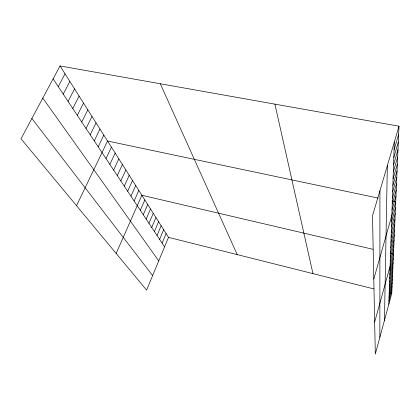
<?xml version="1.0" encoding="UTF-8"?>
<svg xmlns="http://www.w3.org/2000/svg" width="420" height="420" viewBox="0 0 420 420"><rect width="100%" height="100%" fill="white"/><g stroke="black" fill="none" stroke-linecap="round" stroke-linejoin="round"><path stroke-width="0.63" d="M379.853 337.323L379.932 190.691M384.442 320.402L387.35 165.601M388.81 304.285L394.333 141.986M399 126.205L372.503 215.812L375.312 354.07L391.76 293.412L399 126.205L60.029 65.93L21 138.763L146.591 290.141L168.499 237.347L60.029 65.93M389.161 293.906L392.222 282.681M389.041 297.455L392.065 286.346M388.925 300.909L391.907 289.921M389.681 278.738L392.899 267.01M389.545 282.686L392.726 271.084M389.413 286.524L392.553 275.053M389.288 290.262L392.385 278.917M374.661 322.088L393.461 254.095L390.427 253.386M389.959 270.517L393.267 258.521M389.818 274.685L393.083 262.82M390.411 257.281L393.86 244.855M390.254 261.823L393.656 249.538M390.899 242.823L394.506 229.94M390.731 247.79L394.286 235.064M390.569 252.604L394.07 240.03M391.256 232.423L394.973 219.219M391.078 237.704L394.737 224.663M391.634 221.34L395.467 207.8M391.44 226.968L395.215 213.602M392.023 209.895L395.976 196.014M373.79 279.058L395.724 201.805L391.933 201.007M392.422 198.088L396.501 183.86M392.222 204.089L396.233 190.034M392.852 185.483L397.063 170.893M392.637 191.893L396.779 177.482M393.314 172.001L397.667 157.033M393.078 178.857L397.362 164.078M393.556 164.897L397.981 149.73M394.065 149.903L398.648 134.337M393.803 157.537L398.307 142.17M162.109 243.143L166.11 233.567M159.605 239.369L163.663 229.703M157.038 235.499L161.159 225.745M154.413 231.541L158.597 221.697M151.725 227.488L155.972 217.555M148.969 223.34L153.29 213.308M146.15 219.088L150.538 208.96M143.257 214.73L147.719 204.509M140.296 210.263L144.827 199.941M116.141 253.433L141.866 195.263L372.929 249.291M134.143 200.986L138.831 190.459M130.946 196.166L135.713 185.535M127.659 191.221L132.515 180.484M124.294 186.144L129.234 175.297M120.829 180.925L125.864 169.969M117.275 175.565L122.398 164.498M113.62 170.058L118.839 158.876M109.862 164.393L115.185 153.095M105.992 158.566L111.421 147.147M76.535 205.7L107.552 141.031L378.079 198.083M98.186 146.79L103.819 135.14M94.243 140.852L99.992 129.082M90.19 134.747L96.049 122.855M86.021 128.462L91.996 116.45M81.732 121.994L87.827 109.862M77.317 115.337L83.533 103.079M72.765 108.481L79.112 96.091M68.077 101.409L74.561 88.893M63.242 94.122L69.862 81.475M58.254 86.604L65.021 73.826M168.499 237.347L373.769 288.892M389.351 292.808L391.76 293.412M31.873 118.466L152.623 275.604M42.788 98.102L158.734 260.883M53.104 78.85L164.561 246.839M160.309 83.764L237.221 254.604M274.916 104.144L312.953 273.625"/></g></svg>
